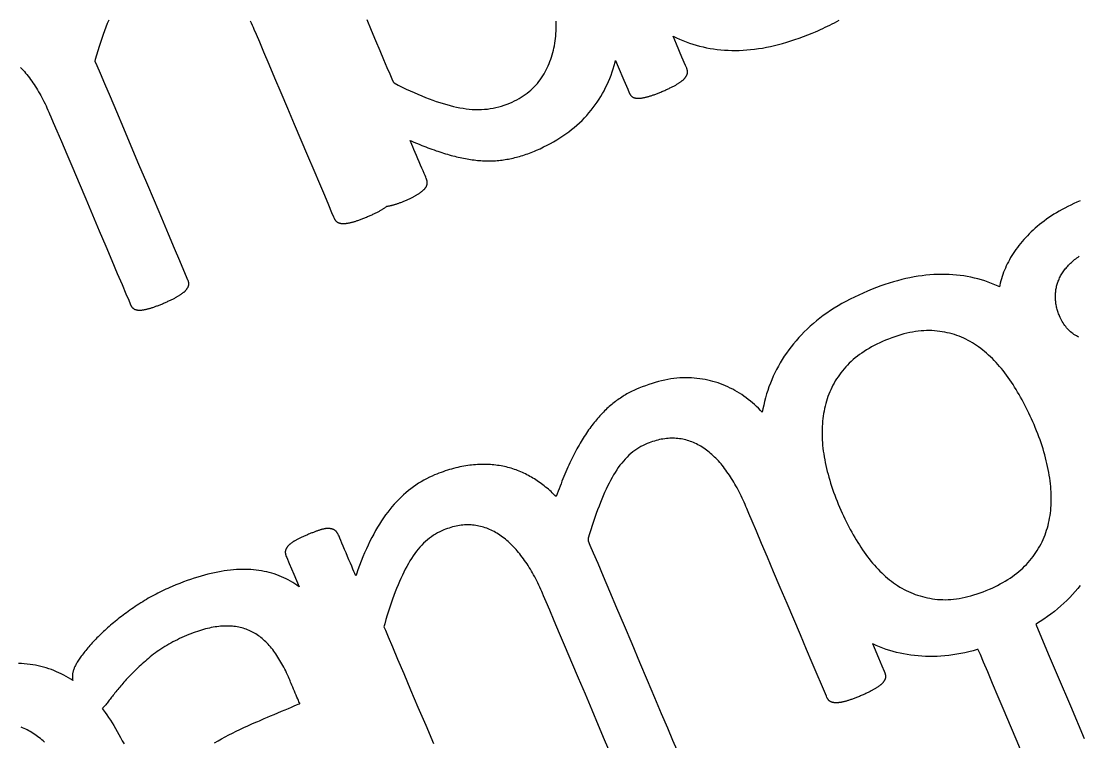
# Model space of a CAD drawing. Header units: millimetres. Extents: x 47 to 159, y 49 to 299.
# Drawn here: x 96.38 to 112.17, y 156.01 to 166.76 of the extents above; entities that cross this region are included whole.
import ezdxf

# ---------------------------------------------------------------- set-up
doc = ezdxf.new("R2010")
doc.units = ezdxf.units.MM

# ---------------------------------------------------------------- blocks, each defined once
blk = doc.blocks.new('angel 01')
for points in [[(-10.491, 113.243), (-10.51, 113.253), (-10.528, 113.263), (-10.547, 113.274), (-10.564, 113.285), (-10.581, 113.297), (-10.598, 113.31), (-10.614, 113.323), (-10.63, 113.337), (-10.645, 113.352), (-10.659, 113.368), (-10.674, 113.384), (-10.687, 113.401), (-10.701, 113.418), (-10.713, 113.436), (-10.726, 113.455), (-10.738, 113.475), (-10.749, 113.495), (-10.76, 113.516), (-10.77, 113.538), (-10.78, 113.56), (-10.787, 113.577), (-10.794, 113.593), (-10.799, 113.609), (-10.805, 113.626), (-10.81, 113.642), (-10.815, 113.658), (-10.819, 113.675), (-10.823, 113.691), (-10.827, 113.708), (-10.83, 113.724), (-10.833, 113.74), (-10.835, 113.757), (-10.837, 113.773), (-10.839, 113.79), (-10.84, 113.806), (-10.841, 113.823), (-10.841, 113.839), (-10.841, 113.856), (-10.841, 113.873), (-10.84, 113.889), (-10.839, 113.905), (-10.837, 113.922), (-10.835, 113.938), (-10.833, 113.954), (-10.83, 113.97), (-10.827, 113.986), (-10.823, 114.002), (-10.819, 114.018), (-10.814, 114.034), (-10.809, 114.049), (-10.804, 114.065), (-10.798, 114.081), (-10.792, 114.096), (-10.785, 114.111), (-10.778, 114.127), (-10.771, 114.142), (-10.763, 114.157), (-10.754, 114.172), (-10.746, 114.187), (-10.736, 114.202), (-10.726, 114.217), (-10.716, 114.232), (-10.705, 114.246), (-10.694, 114.261), (-10.682, 114.275), (-10.67, 114.289), (-10.657, 114.303), (-10.644, 114.317), (-10.63, 114.331), (-10.616, 114.345), (-10.601, 114.359), (-10.586, 114.373), (-10.57, 114.386), (-10.554, 114.4), (-10.538, 114.413), (-10.52, 114.426), (-10.503, 114.439), (-10.485, 114.452)], [(-10.474, 115.276), (-10.521, 115.256), (-10.567, 115.235), (-10.612, 115.214), (-10.656, 115.192), (-10.7, 115.169), (-10.742, 115.147), (-10.783, 115.124), (-10.823, 115.1), (-10.863, 115.076), (-10.901, 115.052), (-10.938, 115.027), (-10.975, 115.002), (-11.01, 114.976), (-11.045, 114.95), (-11.078, 114.923), (-11.111, 114.896), (-11.142, 114.869), (-11.173, 114.841), (-11.202, 114.813), (-11.231, 114.784), (-11.259, 114.756), (-11.286, 114.727), (-11.312, 114.698), (-11.338, 114.669), (-11.362, 114.64), (-11.386, 114.61), (-11.409, 114.581), (-11.43, 114.551), (-11.451, 114.521), (-11.472, 114.491), (-11.491, 114.46), (-11.509, 114.43), (-11.527, 114.399), (-11.543, 114.368), (-11.559, 114.337), (-11.574, 114.306), (-11.588, 114.274), (-11.602, 114.243), (-11.614, 114.211), (-11.626, 114.179), (-11.636, 114.147), (-11.646, 114.115), (-11.655, 114.083), (-11.664, 114.051), (-11.671, 114.018), (-11.676, 113.995), (-11.696, 114.004), (-11.745, 114.025), (-11.794, 114.046), (-11.845, 114.064), (-11.895, 114.082), (-11.946, 114.098), (-11.998, 114.112), (-12.05, 114.125), (-12.103, 114.137), (-12.156, 114.147), (-12.209, 114.156), (-12.263, 114.164), (-12.318, 114.17), (-12.373, 114.175), (-12.429, 114.178), (-12.485, 114.18), (-12.541, 114.18), (-12.598, 114.179), (-12.656, 114.177), (-12.714, 114.173), (-12.773, 114.167), (-12.832, 114.16), (-12.891, 114.152), (-12.951, 114.142), (-13.012, 114.13), (-13.073, 114.117), (-13.134, 114.103), (-13.196, 114.086), (-13.259, 114.069), (-13.322, 114.05), (-13.385, 114.029), (-13.449, 114.007), (-13.513, 113.983), (-13.578, 113.958), (-13.644, 113.931), (-13.711, 113.902), (-13.777, 113.872), (-13.842, 113.841), (-13.905, 113.81), (-13.967, 113.777), (-14.027, 113.744), (-14.086, 113.71), (-14.143, 113.675), (-14.199, 113.639), (-14.253, 113.602), (-14.305, 113.565), (-14.357, 113.527), (-14.406, 113.488), (-14.454, 113.448), (-14.501, 113.407), (-14.546, 113.365), (-14.59, 113.323), (-14.632, 113.279), (-14.673, 113.236), (-14.712, 113.191), (-14.75, 113.146), (-14.786, 113.1), (-14.822, 113.054), (-14.855, 113.007), (-14.888, 112.959), (-14.919, 112.911), (-14.948, 112.862), (-14.976, 112.813), (-15.003, 112.763), (-15.028, 112.712), (-15.052, 112.661), (-15.075, 112.609), (-15.096, 112.557), (-15.116, 112.504), (-15.134, 112.45), (-15.152, 112.396), (-15.167, 112.341), (-15.182, 112.286), (-15.195, 112.23), (-15.206, 112.174), (-15.216, 112.124), (-15.243, 112.152), (-15.272, 112.182), (-15.302, 112.21), (-15.332, 112.238), (-15.363, 112.265), (-15.394, 112.291), (-15.425, 112.316), (-15.457, 112.34), (-15.49, 112.364), (-15.523, 112.386), (-15.556, 112.408), (-15.59, 112.429), (-15.624, 112.448), (-15.658, 112.467), (-15.694, 112.485), (-15.729, 112.502), (-15.765, 112.518), (-15.802, 112.533), (-15.838, 112.547), (-15.876, 112.56), (-15.914, 112.572), (-15.952, 112.583), (-15.99, 112.593), (-16.03, 112.602), (-16.069, 112.61), (-16.109, 112.618), (-16.15, 112.624), (-16.191, 112.629), (-16.232, 112.633), (-16.274, 112.636), (-16.316, 112.638), (-16.359, 112.639), (-16.402, 112.638), (-16.446, 112.636), (-16.49, 112.632), (-16.535, 112.627), (-16.58, 112.621), (-16.626, 112.613), (-16.672, 112.604), (-16.719, 112.593), (-16.766, 112.581), (-16.814, 112.568), (-16.862, 112.553), (-16.91, 112.537), (-16.96, 112.52), (-17.009, 112.501), (-17.059, 112.481), (-17.094, 112.466), (-17.115, 112.457), (-17.135, 112.448), (-17.156, 112.438), (-17.176, 112.428), (-17.196, 112.417), (-17.216, 112.407), (-17.236, 112.396), (-17.256, 112.384), (-17.276, 112.373), (-17.295, 112.361), (-17.314, 112.349), (-17.334, 112.336), (-17.353, 112.323), (-17.371, 112.31), (-17.39, 112.297), (-17.409, 112.283), (-17.427, 112.269), (-17.445, 112.255), (-17.464, 112.24), (-17.482, 112.225), (-17.5, 112.209), (-17.518, 112.193), (-17.536, 112.177), (-17.553, 112.16), (-17.571, 112.143), (-17.588, 112.125), (-17.606, 112.107), (-17.623, 112.089), (-17.64, 112.07), (-17.658, 112.051), (-17.675, 112.032), (-17.692, 112.012), (-17.708, 111.991), (-17.725, 111.971), (-17.742, 111.949), (-17.758, 111.928), (-17.775, 111.906), (-17.792, 111.883), (-17.808, 111.86), (-17.824, 111.837), (-17.84, 111.813), (-17.857, 111.788), (-17.873, 111.764), (-17.889, 111.738), (-17.904, 111.713), (-17.92, 111.686), (-17.936, 111.66), (-17.951, 111.633), (-17.967, 111.605), (-17.982, 111.577), (-17.998, 111.548), (-18.013, 111.519), (-18.028, 111.49), (-18.043, 111.46), (-18.058, 111.429), (-18.074, 111.398), (-18.088, 111.367), (-18.103, 111.334), (-18.118, 111.302), (-18.133, 111.268), (-18.148, 111.235), (-18.162, 111.2), (-18.177, 111.165), (-18.192, 111.13), (-18.206, 111.094), (-18.22, 111.057), (-18.235, 111.02), (-18.249, 110.983), (-18.263, 110.944), (-18.277, 110.906), (-18.292, 110.866), (-18.311, 110.884), (-18.33, 110.902), (-18.35, 110.921), (-18.369, 110.939), (-18.389, 110.957), (-18.409, 110.974), (-18.429, 110.991), (-18.45, 111.008), (-18.47, 111.024), (-18.491, 111.04), (-18.512, 111.055), (-18.533, 111.071), (-18.554, 111.086), (-18.575, 111.1), (-18.597, 111.114), (-18.618, 111.128), (-18.64, 111.142), (-18.662, 111.155), (-18.684, 111.167), (-18.706, 111.18), (-18.729, 111.192), (-18.751, 111.203), (-18.774, 111.214), (-18.797, 111.225), (-18.821, 111.235), (-18.844, 111.245), (-18.868, 111.254), (-18.892, 111.263), (-18.916, 111.271), (-18.94, 111.279), (-18.965, 111.287), (-18.989, 111.294), (-19.014, 111.3), (-19.039, 111.307), (-19.065, 111.313), (-19.09, 111.318), (-19.116, 111.323), (-19.142, 111.327), (-19.168, 111.331), (-19.194, 111.335), (-19.221, 111.338), (-19.248, 111.34), (-19.274, 111.342), (-19.302, 111.344), (-19.329, 111.345), (-19.356, 111.346), (-19.384, 111.346), (-19.412, 111.345), (-19.44, 111.344), (-19.468, 111.343), (-19.497, 111.341), (-19.525, 111.339), (-19.554, 111.336), (-19.583, 111.333), (-19.612, 111.329), (-19.642, 111.324), (-19.671, 111.319), (-19.701, 111.314), (-19.731, 111.307), (-19.762, 111.301), (-19.792, 111.293), (-19.823, 111.285), (-19.853, 111.277), (-19.884, 111.268), (-19.916, 111.258), (-19.947, 111.248), (-19.978, 111.237), (-20.01, 111.225), (-20.042, 111.213), (-20.074, 111.201), (-20.107, 111.188), (-20.143, 111.172), (-20.185, 111.153), (-20.226, 111.132), (-20.267, 111.111), (-20.307, 111.088), (-20.347, 111.064), (-20.386, 111.038), (-20.424, 111.011), (-20.462, 110.983), (-20.499, 110.954), (-20.536, 110.924), (-20.572, 110.892), (-20.607, 110.859), (-20.642, 110.824), (-20.676, 110.789), (-20.71, 110.752), (-20.743, 110.714), (-20.775, 110.674), (-20.807, 110.634), (-20.838, 110.592), (-20.869, 110.548), (-20.9, 110.503), (-20.929, 110.456), (-20.959, 110.408), (-20.988, 110.358), (-21.016, 110.306), (-21.044, 110.253), (-21.072, 110.199), (-21.099, 110.143), (-21.125, 110.085), (-21.151, 110.026), (-21.177, 109.965), (-21.202, 109.903), (-21.227, 109.839), (-21.251, 109.774), (-21.274, 109.707), (-21.284, 109.683), (-21.289, 109.695), (-21.298, 109.717), (-21.311, 109.747), (-21.327, 109.784), (-21.345, 109.826), (-21.364, 109.873), (-21.386, 109.922), (-21.407, 109.974), (-21.429, 110.025), (-21.451, 110.076), (-21.472, 110.125), (-21.491, 110.171), (-21.508, 110.211), (-21.523, 110.246), (-21.534, 110.273), (-21.542, 110.291), (-21.546, 110.3), (-21.548, 110.304), (-21.55, 110.308), (-21.552, 110.313), (-21.554, 110.317), (-21.556, 110.321), (-21.559, 110.325), (-21.561, 110.329), (-21.564, 110.332), (-21.566, 110.336), (-21.569, 110.339), (-21.572, 110.343), (-21.575, 110.346), (-21.578, 110.349), (-21.581, 110.352), (-21.584, 110.355), (-21.587, 110.357), (-21.59, 110.36), (-21.593, 110.362), (-21.597, 110.365), (-21.6, 110.367), (-21.604, 110.369), (-21.608, 110.371), (-21.612, 110.373), (-21.616, 110.375), (-21.62, 110.377), (-21.625, 110.378), (-21.629, 110.38), (-21.634, 110.381), (-21.639, 110.383), (-21.644, 110.384), (-21.649, 110.385), (-21.654, 110.386), (-21.659, 110.387), (-21.664, 110.388), (-21.67, 110.389), (-21.676, 110.389), (-21.681, 110.39), (-21.687, 110.39), (-21.694, 110.391), (-21.7, 110.391), (-21.707, 110.39), (-21.713, 110.39), (-21.72, 110.39), (-21.727, 110.389), (-21.734, 110.388), (-21.742, 110.387), (-21.749, 110.385), (-21.757, 110.384), (-21.765, 110.382), (-21.773, 110.38), (-21.781, 110.378), (-21.789, 110.376), (-21.798, 110.373), (-21.807, 110.371), (-21.816, 110.368), (-21.825, 110.365), (-21.834, 110.362), (-21.844, 110.359), (-21.854, 110.355), (-21.864, 110.352), (-21.874, 110.348), (-21.884, 110.344), (-21.895, 110.34), (-21.906, 110.336), (-21.917, 110.332), (-21.929, 110.327), (-21.94, 110.323), (-21.952, 110.318), (-21.964, 110.313), (-21.976, 110.308), (-21.989, 110.303), (-22.002, 110.297), (-22.015, 110.292), (-22.028, 110.286), (-22.04, 110.281), (-22.052, 110.275), (-22.064, 110.27), (-22.076, 110.265), (-22.087, 110.26), (-22.098, 110.254), (-22.109, 110.249), (-22.119, 110.245), (-22.129, 110.24), (-22.139, 110.235), (-22.148, 110.23), (-22.157, 110.225), (-22.166, 110.221), (-22.175, 110.216), (-22.183, 110.212), (-22.191, 110.207), (-22.198, 110.203), (-22.206, 110.199), (-22.213, 110.194), (-22.22, 110.19), (-22.227, 110.186), (-22.233, 110.181), (-22.24, 110.177), (-22.246, 110.172), (-22.252, 110.167), (-22.258, 110.163), (-22.263, 110.158), (-22.269, 110.154), (-22.274, 110.149), (-22.279, 110.144), (-22.284, 110.139), (-22.288, 110.135), (-22.292, 110.13), (-22.297, 110.125), (-22.301, 110.12), (-22.304, 110.115), (-22.308, 110.111), (-22.311, 110.106), (-22.314, 110.101), (-22.317, 110.097), (-22.32, 110.092), (-22.322, 110.088), (-22.325, 110.084), (-22.327, 110.079), (-22.328, 110.075), (-22.33, 110.071), (-22.332, 110.066), (-22.333, 110.062), (-22.334, 110.058), (-22.335, 110.054), (-22.335, 110.05), (-22.336, 110.046), (-22.336, 110.042), (-22.336, 110.038), (-22.336, 110.034), (-22.336, 110.03), (-22.336, 110.026), (-22.335, 110.022), (-22.335, 110.018), (-22.334, 110.013), (-22.333, 110.009), (-22.332, 110.005), (-22.331, 110), (-22.33, 109.996), (-22.329, 109.991), (-22.327, 109.987), (-22.326, 109.982), (-22.324, 109.978), (-22.322, 109.973), (-22.315, 109.957), (-22.277, 109.868), (-22.209, 109.706), (-22.13, 109.52), (-22.161, 109.543), (-22.193, 109.564), (-22.225, 109.584), (-22.258, 109.604), (-22.291, 109.622), (-22.325, 109.639), (-22.359, 109.656), (-22.393, 109.671), (-22.428, 109.686), (-22.464, 109.699), (-22.5, 109.711), (-22.537, 109.723), (-22.574, 109.733), (-22.612, 109.742), (-22.65, 109.75), (-22.689, 109.757), (-22.729, 109.764), (-22.769, 109.769), (-22.81, 109.773), (-22.851, 109.776), (-22.893, 109.778), (-22.935, 109.779), (-22.978, 109.779), (-23.022, 109.778), (-23.066, 109.776), (-23.11, 109.772), (-23.156, 109.768), (-23.202, 109.763), (-23.248, 109.757), (-23.295, 109.749), (-23.343, 109.74), (-23.392, 109.73), (-23.441, 109.72), (-23.49, 109.707), (-23.541, 109.694), (-23.592, 109.68), (-23.643, 109.665), (-23.696, 109.648), (-23.749, 109.63), (-23.802, 109.612), (-23.857, 109.592), (-23.911, 109.571), (-23.967, 109.549), (-24.023, 109.525), (-24.058, 109.51), (-24.088, 109.497), (-24.118, 109.484), (-24.148, 109.47), (-24.177, 109.456), (-24.207, 109.441), (-24.236, 109.426), (-24.265, 109.411), (-24.294, 109.396), (-24.323, 109.38), (-24.352, 109.364), (-24.38, 109.348), (-24.408, 109.331), (-24.436, 109.315), (-24.464, 109.297), (-24.492, 109.28), (-24.52, 109.262), (-24.547, 109.244), (-24.575, 109.226), (-24.602, 109.208), (-24.628, 109.189), (-24.654, 109.171), (-24.68, 109.153), (-24.706, 109.134), (-24.731, 109.116), (-24.756, 109.097), (-24.781, 109.079), (-24.805, 109.06), (-24.829, 109.041), (-24.852, 109.022), (-24.876, 109.004), (-24.899, 108.985), (-24.921, 108.966), (-24.943, 108.947), (-24.965, 108.928), (-24.987, 108.909), (-25.008, 108.889), (-25.029, 108.87), (-25.05, 108.851), (-25.07, 108.832), (-25.09, 108.814), (-25.109, 108.795), (-25.128, 108.776), (-25.147, 108.757), (-25.165, 108.738), (-25.183, 108.72), (-25.201, 108.701), (-25.218, 108.682), (-25.235, 108.664), (-25.251, 108.645), (-25.267, 108.627), (-25.283, 108.608), (-25.298, 108.59), (-25.313, 108.571), (-25.328, 108.553), (-25.341, 108.536), (-25.355, 108.518), (-25.367, 108.502), (-25.38, 108.485), (-25.391, 108.469), (-25.402, 108.454), (-25.413, 108.439), (-25.422, 108.424), (-25.432, 108.41), (-25.44, 108.396), (-25.448, 108.383), (-25.456, 108.37), (-25.463, 108.357), (-25.469, 108.345), (-25.475, 108.333), (-25.481, 108.322), (-25.485, 108.311), (-25.489, 108.3), (-25.493, 108.289), (-25.497, 108.278), (-25.5, 108.268), (-25.503, 108.257), (-25.506, 108.247), (-25.508, 108.237), (-25.51, 108.226), (-25.511, 108.216), (-25.513, 108.206), (-25.513, 108.196), (-25.514, 108.186), (-25.514, 108.177), (-25.514, 108.167), (-25.513, 108.157), (-25.512, 108.148), (-25.511, 108.139), (-25.509, 108.129), (-25.508, 108.121), (-25.539, 108.141), (-25.573, 108.162), (-25.608, 108.183), (-25.643, 108.202), (-25.679, 108.22), (-25.715, 108.238), (-25.752, 108.254), (-25.789, 108.27), (-25.827, 108.284), (-25.865, 108.297), (-25.904, 108.31), (-25.943, 108.321), (-25.982, 108.331), (-26.023, 108.341), (-26.063, 108.349), (-26.104, 108.356), (-26.146, 108.363), (-26.188, 108.368), (-26.231, 108.373), (-26.274, 108.376), (-26.317, 108.378)], [(-26.287, 117.267), (-26.267, 117.247), (-26.248, 117.226), (-26.229, 117.204), (-26.211, 117.182), (-26.192, 117.159), (-26.174, 117.136), (-26.155, 117.112), (-26.137, 117.088), (-26.119, 117.063), (-26.102, 117.037), (-26.084, 117.011), (-26.067, 116.985), (-26.05, 116.958), (-26.033, 116.931), (-26.017, 116.903), (-26.001, 116.875), (-25.985, 116.846), (-25.969, 116.817), (-25.953, 116.787), (-25.938, 116.757), (-25.922, 116.726), (-25.907, 116.695), (-25.893, 116.663), (-25.878, 116.631), (-25.864, 116.599), (-25.853, 116.573), (-25.836, 116.532), (-25.799, 116.446), (-25.745, 116.32), (-25.678, 116.16), (-25.598, 115.973), (-25.509, 115.764), (-25.414, 115.539), (-25.314, 115.305), (-25.213, 115.067), (-25.113, 114.83), (-25.016, 114.602), (-24.925, 114.388), (-24.843, 114.195), (-24.772, 114.027), (-24.714, 113.891), (-24.673, 113.793), (-24.65, 113.739), (-24.645, 113.728), (-24.643, 113.723), (-24.641, 113.719), (-24.639, 113.715), (-24.636, 113.71), (-24.634, 113.706), (-24.632, 113.703), (-24.629, 113.699), (-24.626, 113.695), (-24.624, 113.692), (-24.621, 113.688), (-24.618, 113.685), (-24.615, 113.682), (-24.612, 113.679), (-24.609, 113.676), (-24.606, 113.674), (-24.603, 113.671), (-24.599, 113.669), (-24.596, 113.666), (-24.592, 113.664), (-24.589, 113.662), (-24.585, 113.66), (-24.581, 113.658), (-24.577, 113.656), (-24.572, 113.655), (-24.567, 113.654), (-24.563, 113.652), (-24.558, 113.651), (-24.553, 113.65), (-24.547, 113.649), (-24.542, 113.648), (-24.536, 113.648), (-24.53, 113.647), (-24.524, 113.647), (-24.518, 113.647), (-24.512, 113.647), (-24.505, 113.647), (-24.498, 113.647), (-24.492, 113.647), (-24.484, 113.648), (-24.477, 113.648), (-24.469, 113.649), (-24.462, 113.65), (-24.454, 113.652), (-24.446, 113.653), (-24.437, 113.654), (-24.429, 113.656), (-24.42, 113.658), (-24.411, 113.66), (-24.402, 113.662), (-24.393, 113.664), (-24.383, 113.667), (-24.373, 113.669), (-24.363, 113.672), (-24.353, 113.675), (-24.343, 113.678), (-24.332, 113.681), (-24.322, 113.685), (-24.311, 113.688), (-24.3, 113.692), (-24.289, 113.696), (-24.277, 113.7), (-24.266, 113.704), (-24.254, 113.709), (-24.242, 113.713), (-24.23, 113.718), (-24.217, 113.723), (-24.205, 113.727), (-24.192, 113.733), (-24.179, 113.738), (-24.166, 113.743), (-24.153, 113.749), (-24.139, 113.755), (-24.126, 113.761), (-24.112, 113.766), (-24.099, 113.772), (-24.087, 113.778), (-24.074, 113.784), (-24.062, 113.789), (-24.05, 113.795), (-24.039, 113.8), (-24.027, 113.806), (-24.016, 113.811), (-24.006, 113.817), (-23.995, 113.822), (-23.985, 113.827), (-23.975, 113.833), (-23.966, 113.838), (-23.956, 113.843), (-23.948, 113.848), (-23.939, 113.853), (-23.93, 113.858), (-23.922, 113.863), (-23.914, 113.868), (-23.906, 113.873), (-23.899, 113.878), (-23.892, 113.883), (-23.885, 113.888), (-23.878, 113.893), (-23.871, 113.898), (-23.865, 113.903), (-23.859, 113.908), (-23.853, 113.913), (-23.847, 113.917), (-23.842, 113.922), (-23.837, 113.927), (-23.832, 113.932), (-23.827, 113.936), (-23.823, 113.941), (-23.819, 113.946), (-23.815, 113.95), (-23.811, 113.955), (-23.807, 113.959), (-23.804, 113.964), (-23.801, 113.968), (-23.798, 113.973), (-23.795, 113.977), (-23.792, 113.982), (-23.79, 113.986), (-23.787, 113.99), (-23.785, 113.995), (-23.784, 113.999), (-23.782, 114.003), (-23.781, 114.008), (-23.779, 114.012), (-23.778, 114.016), (-23.777, 114.02), (-23.777, 114.024), (-23.776, 114.029), (-23.776, 114.033), (-23.776, 114.037), (-23.776, 114.041), (-23.776, 114.046), (-23.776, 114.05), (-23.776, 114.055), (-23.777, 114.059), (-23.778, 114.063), (-23.779, 114.068), (-23.78, 114.072), (-23.781, 114.077), (-23.783, 114.082), (-23.784, 114.086), (-23.786, 114.091), (-23.788, 114.096), (-23.808, 114.142), (-23.849, 114.24), (-23.91, 114.383), (-23.988, 114.566), (-24.079, 114.78), (-24.18, 115.02), (-24.29, 115.278), (-24.404, 115.547), (-24.52, 115.821), (-24.636, 116.093), (-24.747, 116.356), (-24.852, 116.602), (-24.947, 116.826), (-25.029, 117.02), (-25.096, 117.178), (-25.145, 117.292), (-25.172, 117.356), (-25.169, 117.392), (-25.15, 117.457), (-25.13, 117.521), (-25.111, 117.583), (-25.091, 117.644), (-25.071, 117.703), (-25.05, 117.761), (-25.03, 117.817), (-25.009, 117.872), (-24.988, 117.925), (-24.967, 117.977)], [(-22.858, 117.962), (-22.844, 117.93), (-22.829, 117.898), (-22.815, 117.866), (-22.804, 117.838), (-22.772, 117.764), (-22.723, 117.648), (-22.659, 117.497), (-22.583, 117.317), (-22.496, 117.114), (-22.402, 116.893), (-22.304, 116.66), (-22.203, 116.422), (-22.102, 116.185), (-22.004, 115.954), (-21.911, 115.736), (-21.826, 115.536), (-21.752, 115.36), (-21.69, 115.215), (-21.644, 115.105), (-21.615, 115.039), (-21.607, 115.019), (-21.605, 115.014), (-21.603, 115.01), (-21.601, 115.005), (-21.598, 115.001), (-21.596, 114.997), (-21.593, 114.993), (-21.591, 114.99), (-21.588, 114.986), (-21.585, 114.983), (-21.582, 114.979), (-21.58, 114.976), (-21.576, 114.973), (-21.573, 114.97), (-21.57, 114.968), (-21.567, 114.965), (-21.563, 114.962), (-21.56, 114.96), (-21.556, 114.958), (-21.552, 114.956), (-21.548, 114.954), (-21.544, 114.952), (-21.54, 114.95), (-21.535, 114.948), (-21.531, 114.947), (-21.526, 114.945), (-21.521, 114.944), (-21.516, 114.943), (-21.511, 114.942), (-21.505, 114.941), (-21.5, 114.94), (-21.494, 114.94), (-21.488, 114.939), (-21.482, 114.939), (-21.476, 114.939), (-21.47, 114.939), (-21.463, 114.939), (-21.457, 114.939), (-21.45, 114.939), (-21.443, 114.94), (-21.436, 114.94), (-21.428, 114.941), (-21.421, 114.942), (-21.413, 114.943), (-21.405, 114.944), (-21.397, 114.946), (-21.388, 114.947), (-21.38, 114.949), (-21.371, 114.951), (-21.362, 114.953), (-21.353, 114.955), (-21.344, 114.957), (-21.335, 114.96), (-21.325, 114.962), (-21.315, 114.965), (-21.305, 114.968), (-21.295, 114.971), (-21.284, 114.975), (-21.273, 114.978), (-21.262, 114.982), (-21.251, 114.986), (-21.239, 114.99), (-21.227, 114.994), (-21.215, 114.999), (-21.203, 115.003), (-21.19, 115.008), (-21.177, 115.013), (-21.164, 115.018), (-21.15, 115.024), (-21.137, 115.029), (-21.123, 115.035), (-21.108, 115.041), (-21.094, 115.047), (-21.08, 115.053), (-21.067, 115.059), (-21.054, 115.065), (-21.041, 115.07), (-21.029, 115.076), (-21.016, 115.082), (-21.005, 115.087), (-20.993, 115.093), (-20.982, 115.099), (-20.971, 115.104), (-20.96, 115.109), (-20.949, 115.115), (-20.939, 115.12), (-20.929, 115.125), (-20.92, 115.131), (-20.91, 115.136), (-20.901, 115.141), (-20.892, 115.146), (-20.884, 115.151), (-20.876, 115.156), (-20.868, 115.161), (-20.86, 115.166), (-20.852, 115.171), (-20.845, 115.176), (-20.838, 115.181), (-20.831, 115.186), (-20.825, 115.191), (-20.819, 115.195), (-20.817, 115.197), (-20.813, 115.197), (-20.806, 115.198), (-20.798, 115.199), (-20.791, 115.201), (-20.783, 115.202), (-20.775, 115.204), (-20.767, 115.205), (-20.759, 115.207), (-20.751, 115.209), (-20.743, 115.211), (-20.734, 115.213), (-20.726, 115.216), (-20.717, 115.218), (-20.708, 115.221), (-20.699, 115.223), (-20.689, 115.226), (-20.68, 115.229), (-20.67, 115.232), (-20.66, 115.236), (-20.65, 115.239), (-20.64, 115.243), (-20.63, 115.246), (-20.619, 115.25), (-20.609, 115.254), (-20.598, 115.259), (-20.587, 115.263), (-20.576, 115.267), (-20.565, 115.272), (-20.553, 115.277), (-20.541, 115.282), (-20.529, 115.287), (-20.517, 115.292), (-20.506, 115.297), (-20.495, 115.302), (-20.484, 115.307), (-20.473, 115.312), (-20.463, 115.317), (-20.453, 115.322), (-20.443, 115.327), (-20.433, 115.332), (-20.424, 115.337), (-20.415, 115.342), (-20.406, 115.346), (-20.398, 115.351), (-20.39, 115.355), (-20.382, 115.36), (-20.374, 115.365), (-20.367, 115.369), (-20.359, 115.374), (-20.352, 115.378), (-20.345, 115.383), (-20.339, 115.387), (-20.332, 115.392), (-20.326, 115.396), (-20.32, 115.4), (-20.314, 115.405), (-20.308, 115.409), (-20.302, 115.414), (-20.296, 115.418), (-20.291, 115.422), (-20.286, 115.427), (-20.281, 115.431), (-20.276, 115.435), (-20.271, 115.44), (-20.267, 115.444), (-20.263, 115.448), (-20.258, 115.453), (-20.255, 115.457), (-20.251, 115.461), (-20.247, 115.466), (-20.244, 115.47), (-20.241, 115.474), (-20.238, 115.479), (-20.235, 115.483), (-20.233, 115.487), (-20.23, 115.492), (-20.228, 115.496), (-20.226, 115.501), (-20.224, 115.505), (-20.223, 115.51), (-20.222, 115.514), (-20.22, 115.519), (-20.219, 115.523), (-20.219, 115.528), (-20.218, 115.532), (-20.218, 115.537), (-20.217, 115.541), (-20.217, 115.546), (-20.217, 115.55), (-20.217, 115.555), (-20.218, 115.559), (-20.218, 115.564), (-20.219, 115.568), (-20.22, 115.573), (-20.221, 115.578), (-20.222, 115.582), (-20.223, 115.587), (-20.224, 115.591), (-20.226, 115.596), (-20.228, 115.601), (-20.229, 115.605), (-20.233, 115.612), (-20.24, 115.628), (-20.25, 115.653), (-20.264, 115.685), (-20.279, 115.722), (-20.297, 115.764), (-20.316, 115.81), (-20.337, 115.857), (-20.357, 115.905), (-20.377, 115.953), (-20.397, 115.999), (-20.415, 116.043), (-20.432, 116.082), (-20.447, 116.116), (-20.458, 116.144), (-20.467, 116.164), (-20.472, 116.175), (-20.459, 116.171), (-20.427, 116.157), (-20.394, 116.143), (-20.362, 116.13), (-20.33, 116.117), (-20.299, 116.104), (-20.267, 116.092), (-20.236, 116.08), (-20.206, 116.069), (-20.176, 116.057), (-20.146, 116.046), (-20.116, 116.036), (-20.086, 116.025), (-20.057, 116.016), (-20.028, 116.006), (-20, 115.997), (-19.972, 115.988), (-19.944, 115.979), (-19.916, 115.971), (-19.889, 115.963), (-19.861, 115.955), (-19.834, 115.948), (-19.807, 115.941), (-19.78, 115.935), (-19.753, 115.928), (-19.727, 115.923), (-19.7, 115.917), (-19.674, 115.912), (-19.647, 115.907), (-19.621, 115.902), (-19.595, 115.898), (-19.569, 115.894), (-19.544, 115.89), (-19.518, 115.887), (-19.493, 115.884), (-19.468, 115.881), (-19.442, 115.879), (-19.417, 115.877), (-19.392, 115.875), (-19.368, 115.874), (-19.343, 115.873), (-19.318, 115.873), (-19.294, 115.873), (-19.269, 115.873), (-19.245, 115.874), (-19.221, 115.875), (-19.196, 115.876), (-19.172, 115.878), (-19.148, 115.88), (-19.124, 115.882), (-19.101, 115.885), (-19.077, 115.888), (-19.053, 115.892), (-19.03, 115.896), (-19.006, 115.9), (-18.983, 115.905), (-18.959, 115.91), (-18.935, 115.915), (-18.911, 115.921), (-18.887, 115.927), (-18.863, 115.933), (-18.839, 115.94), (-18.815, 115.947), (-18.791, 115.955), (-18.766, 115.963), (-18.742, 115.971), (-18.717, 115.98), (-18.692, 115.989), (-18.667, 115.998), (-18.642, 116.008), (-18.617, 116.018), (-18.587, 116.032), (-18.533, 116.055), (-18.481, 116.08), (-18.429, 116.105), (-18.379, 116.131), (-18.331, 116.159), (-18.283, 116.187), (-18.236, 116.215), (-18.191, 116.245), (-18.147, 116.276), (-18.104, 116.307), (-18.062, 116.339), (-18.022, 116.372), (-17.982, 116.406), (-17.944, 116.441), (-17.907, 116.477), (-17.871, 116.513), (-17.837, 116.551), (-17.803, 116.589), (-17.771, 116.628), (-17.74, 116.668), (-17.709, 116.708), (-17.681, 116.749), (-17.653, 116.791), (-17.626, 116.833), (-17.601, 116.876), (-17.577, 116.92), (-17.554, 116.965), (-17.532, 117.01), (-17.512, 117.056), (-17.492, 117.103), (-17.474, 117.15), (-17.457, 117.199), (-17.441, 117.247), (-17.426, 117.297), (-17.412, 117.347), (-17.406, 117.371), (-17.366, 117.276), (-17.281, 117.075), (-17.225, 116.943), (-17.202, 116.89), (-17.2, 116.885), (-17.198, 116.881), (-17.196, 116.876), (-17.194, 116.872), (-17.191, 116.868), (-17.189, 116.864), (-17.186, 116.86), (-17.184, 116.856), (-17.181, 116.853), (-17.178, 116.849), (-17.176, 116.846), (-17.173, 116.843), (-17.17, 116.84), (-17.167, 116.837), (-17.163, 116.834), (-17.16, 116.831), (-17.157, 116.829), (-17.153, 116.826), (-17.15, 116.824), (-17.146, 116.822), (-17.142, 116.82), (-17.138, 116.818), (-17.134, 116.816), (-17.129, 116.815), (-17.124, 116.813), (-17.12, 116.812), (-17.115, 116.811), (-17.109, 116.81), (-17.104, 116.809), (-17.098, 116.808), (-17.093, 116.808), (-17.087, 116.807), (-17.08, 116.807), (-17.074, 116.806), (-17.068, 116.806), (-17.061, 116.806), (-17.054, 116.807), (-17.047, 116.807), (-17.04, 116.808), (-17.033, 116.808), (-17.025, 116.809), (-17.017, 116.81), (-17.009, 116.811), (-17.001, 116.813), (-16.993, 116.814), (-16.984, 116.816), (-16.975, 116.817), (-16.967, 116.819), (-16.957, 116.822), (-16.948, 116.824), (-16.939, 116.826), (-16.929, 116.829), (-16.919, 116.832), (-16.909, 116.835), (-16.899, 116.838), (-16.888, 116.841), (-16.877, 116.844), (-16.866, 116.848), (-16.855, 116.852), (-16.843, 116.856), (-16.832, 116.86), (-16.82, 116.865), (-16.807, 116.869), (-16.795, 116.874), (-16.782, 116.879), (-16.769, 116.884), (-16.756, 116.889), (-16.743, 116.895), (-16.729, 116.9), (-16.715, 116.906), (-16.701, 116.912), (-16.686, 116.918), (-16.672, 116.925), (-16.658, 116.931), (-16.645, 116.937), (-16.632, 116.943), (-16.619, 116.949), (-16.606, 116.954), (-16.594, 116.96), (-16.582, 116.966), (-16.571, 116.972), (-16.56, 116.977), (-16.549, 116.983), (-16.538, 116.988), (-16.528, 116.994), (-16.518, 116.999), (-16.509, 117.004), (-16.5, 117.009), (-16.491, 117.015), (-16.482, 117.02), (-16.474, 117.025), (-16.466, 117.03), (-16.458, 117.035), (-16.45, 117.04), (-16.443, 117.045), (-16.436, 117.05), (-16.429, 117.055), (-16.423, 117.06), (-16.417, 117.065), (-16.411, 117.07), (-16.405, 117.074), (-16.4, 117.079), (-16.394, 117.084), (-16.389, 117.089), (-16.385, 117.093), (-16.38, 117.098), (-16.376, 117.102), (-16.372, 117.107), (-16.368, 117.112), (-16.365, 117.116), (-16.361, 117.121), (-16.358, 117.125), (-16.355, 117.13), (-16.352, 117.134), (-16.35, 117.138), (-16.347, 117.143), (-16.345, 117.147), (-16.343, 117.152), (-16.341, 117.156), (-16.339, 117.16), (-16.338, 117.165), (-16.336, 117.169), (-16.335, 117.173), (-16.334, 117.178), (-16.333, 117.182), (-16.333, 117.186), (-16.332, 117.19), (-16.332, 117.195), (-16.332, 117.199), (-16.332, 117.204), (-16.332, 117.208), (-16.332, 117.212), (-16.333, 117.217), (-16.334, 117.221), (-16.335, 117.226), (-16.336, 117.23), (-16.337, 117.235), (-16.338, 117.24), (-16.34, 117.244), (-16.342, 117.249), (-16.344, 117.254), (-16.362, 117.297), (-16.415, 117.421), (-16.497, 117.615), (-16.548, 117.734), (-16.546, 117.734), (-16.498, 117.71), (-16.45, 117.688), (-16.401, 117.667), (-16.352, 117.648), (-16.302, 117.63), (-16.252, 117.614), (-16.202, 117.598), (-16.151, 117.585), (-16.099, 117.572), (-16.048, 117.561), (-15.995, 117.551), (-15.942, 117.543), (-15.889, 117.535), (-15.836, 117.53), (-15.781, 117.525), (-15.727, 117.522), (-15.672, 117.521), (-15.616, 117.52), (-15.56, 117.521), (-15.504, 117.524), (-15.447, 117.527), (-15.39, 117.533), (-15.332, 117.539), (-15.273, 117.547), (-15.215, 117.556), (-15.155, 117.567), (-15.096, 117.579), (-15.036, 117.593), (-14.975, 117.608), (-14.914, 117.624), (-14.852, 117.642), (-14.79, 117.661), (-14.728, 117.682), (-14.664, 117.704), (-14.601, 117.727), (-14.537, 117.752), (-14.473, 117.778), (-14.422, 117.799), (-14.385, 117.815), (-14.349, 117.832), (-14.313, 117.848), (-14.277, 117.865), (-14.241, 117.882), (-14.206, 117.899), (-14.171, 117.916), (-14.137, 117.934), (-14.103, 117.952), (-14.069, 117.97)], [(-10.47, 109.54), (-10.507, 109.495), (-10.546, 109.449), (-10.586, 109.405), (-10.627, 109.361), (-10.671, 109.317), (-10.715, 109.275), (-10.761, 109.234), (-10.808, 109.193), (-10.857, 109.153), (-10.908, 109.114), (-10.959, 109.076), (-11.013, 109.039), (-11.067, 109.003), (-11.124, 108.967), (-11.134, 108.961), (-11.123, 108.937), (-11.058, 108.782), (-10.947, 108.521), (-10.798, 108.171), (-10.617, 107.744), (-10.41, 107.256)], [(-21.121, 117.98), (-21.054, 117.821), (-20.988, 117.666), (-20.925, 117.519), (-20.868, 117.384), (-20.818, 117.266), (-20.777, 117.169), (-20.746, 117.096), (-20.727, 117.052), (-20.71, 117.035), (-20.649, 117.003), (-20.589, 116.973), (-20.53, 116.945), (-20.471, 116.917), (-20.413, 116.891), (-20.356, 116.866), (-20.3, 116.843), (-20.244, 116.82), (-20.189, 116.799), (-20.135, 116.779), (-20.082, 116.761), (-20.029, 116.743), (-19.978, 116.727), (-19.927, 116.712), (-19.877, 116.699), (-19.827, 116.686), (-19.779, 116.675), (-19.731, 116.665), (-19.683, 116.657), (-19.636, 116.65), (-19.59, 116.645), (-19.544, 116.641), (-19.498, 116.639), (-19.453, 116.639), (-19.408, 116.64), (-19.364, 116.642), (-19.32, 116.646), (-19.277, 116.652), (-19.234, 116.659), (-19.191, 116.668), (-19.149, 116.678), (-19.108, 116.69), (-19.067, 116.703), (-19.026, 116.718), (-18.986, 116.734), (-18.95, 116.75), (-18.915, 116.767), (-18.88, 116.785), (-18.847, 116.803), (-18.815, 116.823), (-18.784, 116.843), (-18.754, 116.863), (-18.725, 116.885), (-18.697, 116.907), (-18.67, 116.93), (-18.644, 116.954), (-18.619, 116.978), (-18.595, 117.003), (-18.572, 117.029), (-18.551, 117.056), (-18.53, 117.084), (-18.51, 117.112), (-18.492, 117.141), (-18.474, 117.17), (-18.457, 117.2), (-18.441, 117.231), (-18.425, 117.261), (-18.411, 117.292), (-18.397, 117.324), (-18.385, 117.356), (-18.373, 117.388), (-18.362, 117.421), (-18.352, 117.454), (-18.342, 117.488), (-18.334, 117.522), (-18.326, 117.556), (-18.319, 117.591), (-18.313, 117.627), (-18.308, 117.662), (-18.304, 117.698), (-18.3, 117.735), (-18.297, 117.772), (-18.295, 117.808), (-18.293, 117.845), (-18.293, 117.883), (-18.293, 117.92), (-18.293, 117.958)], [(-11.315, 106.986), (-11.412, 107.215), (-11.509, 107.444), (-11.604, 107.668), (-11.694, 107.881), (-11.778, 108.078), (-11.852, 108.252), (-11.914, 108.398), (-11.961, 108.51), (-11.992, 108.582), (-11.994, 108.587), (-12.008, 108.583), (-12.07, 108.566), (-12.132, 108.55), (-12.193, 108.537), (-12.254, 108.524), (-12.314, 108.513), (-12.374, 108.504), (-12.433, 108.496), (-12.492, 108.49), (-12.55, 108.486), (-12.608, 108.482), (-12.665, 108.481), (-12.722, 108.481), (-12.778, 108.482), (-12.834, 108.484), (-12.89, 108.488), (-12.944, 108.494), (-12.999, 108.5), (-13.053, 108.509), (-13.106, 108.518), (-13.159, 108.529), (-13.211, 108.542), (-13.263, 108.555), (-13.314, 108.571), (-13.365, 108.587), (-13.416, 108.605), (-13.465, 108.625), (-13.515, 108.646), (-13.564, 108.668), (-13.573, 108.672), (-13.548, 108.615), (-13.482, 108.459), (-13.431, 108.34), (-13.399, 108.264), (-13.388, 108.237), (-13.386, 108.232), (-13.384, 108.228), (-13.383, 108.223), (-13.381, 108.218), (-13.38, 108.214), (-13.379, 108.209), (-13.378, 108.205), (-13.377, 108.201), (-13.377, 108.196), (-13.376, 108.192), (-13.376, 108.187), (-13.376, 108.183), (-13.376, 108.179), (-13.376, 108.174), (-13.377, 108.17), (-13.377, 108.166), (-13.378, 108.162), (-13.379, 108.158), (-13.38, 108.153), (-13.381, 108.149), (-13.383, 108.145), (-13.384, 108.141), (-13.386, 108.136), (-13.388, 108.132), (-13.39, 108.128), (-13.393, 108.123), (-13.395, 108.119), (-13.398, 108.115), (-13.401, 108.11), (-13.404, 108.106), (-13.407, 108.101), (-13.411, 108.097), (-13.414, 108.092), (-13.418, 108.088), (-13.422, 108.083), (-13.427, 108.079), (-13.431, 108.074), (-13.436, 108.07), (-13.441, 108.065), (-13.446, 108.06), (-13.451, 108.056), (-13.457, 108.051), (-13.463, 108.046), (-13.469, 108.041), (-13.476, 108.037), (-13.482, 108.032), (-13.489, 108.027), (-13.496, 108.022), (-13.504, 108.017), (-13.512, 108.012), (-13.52, 108.007), (-13.528, 108.002), (-13.537, 107.997), (-13.545, 107.992), (-13.554, 107.987), (-13.564, 107.981), (-13.573, 107.976), (-13.583, 107.971), (-13.593, 107.966), (-13.604, 107.96), (-13.615, 107.955), (-13.626, 107.949), (-13.637, 107.944), (-13.649, 107.938), (-13.661, 107.933), (-13.673, 107.927), (-13.685, 107.921), (-13.698, 107.916), (-13.711, 107.91), (-13.725, 107.904), (-13.738, 107.898), (-13.752, 107.892), (-13.767, 107.886), (-13.781, 107.88), (-13.794, 107.875), (-13.808, 107.869), (-13.821, 107.864), (-13.834, 107.859), (-13.847, 107.854), (-13.859, 107.849), (-13.871, 107.845), (-13.883, 107.841), (-13.895, 107.837), (-13.906, 107.833), (-13.917, 107.829), (-13.928, 107.825), (-13.939, 107.822), (-13.949, 107.819), (-13.959, 107.816), (-13.969, 107.813), (-13.979, 107.81), (-13.988, 107.808), (-13.997, 107.806), (-14.006, 107.804), (-14.015, 107.802), (-14.024, 107.8), (-14.033, 107.798), (-14.041, 107.796), (-14.049, 107.795), (-14.057, 107.794), (-14.065, 107.793), (-14.072, 107.792), (-14.08, 107.791), (-14.087, 107.79), (-14.094, 107.79), (-14.101, 107.79), (-14.108, 107.789), (-14.114, 107.789), (-14.12, 107.79), (-14.127, 107.79), (-14.133, 107.79), (-14.138, 107.791), (-14.144, 107.791), (-14.15, 107.792), (-14.155, 107.793), (-14.16, 107.794), (-14.165, 107.795), (-14.17, 107.796), (-14.175, 107.798), (-14.179, 107.799), (-14.184, 107.801), (-14.188, 107.803), (-14.192, 107.804), (-14.196, 107.807), (-14.2, 107.809), (-14.204, 107.811), (-14.207, 107.813), (-14.211, 107.816), (-14.214, 107.818), (-14.217, 107.821), (-14.221, 107.824), (-14.224, 107.827), (-14.227, 107.83), (-14.229, 107.834), (-14.232, 107.837), (-14.235, 107.841), (-14.238, 107.844), (-14.24, 107.848), (-14.243, 107.852), (-14.245, 107.856), (-14.247, 107.861), (-14.249, 107.865), (-14.251, 107.87), (-14.26, 107.889), (-14.288, 107.956), (-14.334, 108.065), (-14.396, 108.211), (-14.471, 108.386), (-14.556, 108.586), (-14.648, 108.805), (-14.746, 109.036), (-14.847, 109.273), (-14.948, 109.511), (-15.047, 109.743), (-15.14, 109.964), (-15.227, 110.168), (-15.303, 110.348), (-15.367, 110.499), (-15.416, 110.615), (-15.448, 110.689), (-15.46, 110.716), (-15.473, 110.748), (-15.488, 110.781), (-15.502, 110.813), (-15.517, 110.844), (-15.532, 110.875), (-15.547, 110.906), (-15.562, 110.936), (-15.578, 110.966), (-15.593, 110.995), (-15.609, 111.024), (-15.625, 111.052), (-15.641, 111.08), (-15.658, 111.107), (-15.674, 111.134), (-15.691, 111.161), (-15.708, 111.187), (-15.725, 111.212), (-15.743, 111.237), (-15.76, 111.262), (-15.778, 111.286), (-15.796, 111.309), (-15.814, 111.332), (-15.832, 111.354), (-15.851, 111.376), (-15.87, 111.397), (-15.889, 111.417), (-15.908, 111.437), (-15.928, 111.456), (-15.947, 111.475), (-15.967, 111.493), (-15.987, 111.51), (-16.007, 111.527), (-16.028, 111.543), (-16.049, 111.559), (-16.07, 111.574), (-16.091, 111.589), (-16.112, 111.603), (-16.133, 111.616), (-16.155, 111.628), (-16.177, 111.64), (-16.199, 111.651), (-16.221, 111.662), (-16.243, 111.672), (-16.266, 111.681), (-16.288, 111.689), (-16.311, 111.697), (-16.334, 111.704), (-16.357, 111.71), (-16.381, 111.716), (-16.404, 111.721), (-16.428, 111.725), (-16.452, 111.729), (-16.476, 111.731), (-16.5, 111.734), (-16.524, 111.735), (-16.549, 111.736), (-16.573, 111.736), (-16.598, 111.735), (-16.623, 111.734), (-16.648, 111.731), (-16.673, 111.728), (-16.699, 111.724), (-16.724, 111.72), (-16.75, 111.715), (-16.775, 111.709), (-16.801, 111.702), (-16.827, 111.694), (-16.853, 111.686), (-16.88, 111.677), (-16.906, 111.667), (-16.933, 111.657), (-16.962, 111.644), (-16.995, 111.629), (-17.027, 111.612), (-17.058, 111.594), (-17.089, 111.574), (-17.119, 111.553), (-17.149, 111.531), (-17.178, 111.507), (-17.207, 111.481), (-17.234, 111.454), (-17.262, 111.426), (-17.288, 111.396), (-17.315, 111.365), (-17.34, 111.332), (-17.365, 111.298), (-17.389, 111.263), (-17.413, 111.226), (-17.436, 111.188), (-17.459, 111.148), (-17.481, 111.107), (-17.504, 111.064), (-17.526, 111.019), (-17.547, 110.974), (-17.569, 110.926), (-17.59, 110.878), (-17.612, 110.827), (-17.633, 110.776), (-17.653, 110.723), (-17.674, 110.668), (-17.695, 110.612), (-17.715, 110.554), (-17.735, 110.495), (-17.755, 110.434), (-17.774, 110.372), (-17.794, 110.308), (-17.813, 110.243), (-17.816, 110.206), (-17.789, 110.142), (-17.74, 110.028), (-17.673, 109.871), (-17.591, 109.677), (-17.496, 109.453), (-17.391, 109.206), (-17.28, 108.944), (-17.165, 108.672), (-17.048, 108.398), (-16.934, 108.129), (-16.824, 107.871), (-16.723, 107.631), (-16.632, 107.417), (-16.554, 107.234), (-16.493, 107.09)], [(-17.487, 107.045), (-17.57, 107.239), (-17.66, 107.453), (-17.757, 107.681), (-17.857, 107.917), (-17.959, 108.156), (-18.058, 108.39), (-18.153, 108.615), (-18.242, 108.824), (-18.322, 109.011), (-18.389, 109.171), (-18.443, 109.297), (-18.48, 109.383), (-18.497, 109.424), (-18.508, 109.45), (-18.522, 109.482), (-18.537, 109.514), (-18.552, 109.546), (-18.567, 109.577), (-18.582, 109.608), (-18.597, 109.638), (-18.613, 109.668), (-18.629, 109.697), (-18.645, 109.726), (-18.661, 109.754), (-18.678, 109.782), (-18.694, 109.809), (-18.711, 109.836), (-18.728, 109.862), (-18.746, 109.888), (-18.764, 109.914), (-18.781, 109.939), (-18.799, 109.963), (-18.818, 109.987), (-18.836, 110.01), (-18.855, 110.033), (-18.873, 110.055), (-18.892, 110.077), (-18.911, 110.098), (-18.931, 110.118), (-18.95, 110.138), (-18.97, 110.157), (-18.99, 110.176), (-19.01, 110.194), (-19.03, 110.212), (-19.05, 110.229), (-19.071, 110.245), (-19.092, 110.261), (-19.113, 110.276), (-19.134, 110.291), (-19.155, 110.305), (-19.176, 110.318), (-19.198, 110.331), (-19.22, 110.343), (-19.241, 110.354), (-19.263, 110.365), (-19.286, 110.375), (-19.308, 110.384), (-19.33, 110.393), (-19.353, 110.401), (-19.376, 110.408), (-19.399, 110.415), (-19.422, 110.421), (-19.445, 110.426), (-19.468, 110.43), (-19.492, 110.434), (-19.516, 110.438), (-19.539, 110.44), (-19.563, 110.442), (-19.588, 110.443), (-19.612, 110.443), (-19.636, 110.443), (-19.661, 110.442), (-19.686, 110.44), (-19.711, 110.437), (-19.736, 110.433), (-19.761, 110.429), (-19.787, 110.424), (-19.812, 110.418), (-19.838, 110.412), (-19.864, 110.404), (-19.89, 110.396), (-19.916, 110.388), (-19.943, 110.378), (-19.969, 110.368), (-19.997, 110.356), (-20.029, 110.341), (-20.062, 110.325), (-20.093, 110.307), (-20.124, 110.288), (-20.155, 110.267), (-20.185, 110.245), (-20.214, 110.221), (-20.243, 110.196), (-20.271, 110.17), (-20.299, 110.142), (-20.326, 110.112), (-20.352, 110.081), (-20.378, 110.049), (-20.403, 110.015), (-20.428, 109.98), (-20.452, 109.944), (-20.476, 109.905), (-20.499, 109.866), (-20.522, 109.825), (-20.544, 109.783), (-20.566, 109.739), (-20.588, 109.693), (-20.61, 109.646), (-20.631, 109.598), (-20.653, 109.548), (-20.674, 109.497), (-20.695, 109.444), (-20.715, 109.39), (-20.735, 109.334), (-20.755, 109.277), (-20.775, 109.218), (-20.795, 109.158), (-20.814, 109.097), (-20.833, 109.034), (-20.852, 108.969), (-20.863, 108.922), (-20.842, 108.874), (-20.799, 108.773), (-20.737, 108.626), (-20.659, 108.442), (-20.567, 108.226), (-20.465, 107.985), (-20.355, 107.726), (-20.24, 107.456), (-20.124, 107.182)], [(-23.391, 107.195), (-23.339, 107.224), (-23.287, 107.253), (-23.234, 107.282), (-23.18, 107.31), (-23.125, 107.338), (-23.069, 107.366), (-23.012, 107.394), (-22.955, 107.421), (-22.896, 107.448), (-22.836, 107.474), (-22.775, 107.501), (-22.761, 107.507), (-22.746, 107.513), (-22.722, 107.523), (-22.689, 107.537), (-22.649, 107.554), (-22.603, 107.574), (-22.554, 107.595), (-22.501, 107.617), (-22.447, 107.64), (-22.393, 107.663), (-22.34, 107.685), (-22.29, 107.707), (-22.244, 107.726), (-22.203, 107.744), (-22.169, 107.758), (-22.143, 107.769), (-22.126, 107.776), (-22.12, 107.779), (-22.121, 107.782), (-22.125, 107.791), (-22.132, 107.806), (-22.14, 107.825), (-22.15, 107.849), (-22.161, 107.875), (-22.173, 107.903), (-22.186, 107.933), (-22.198, 107.963), (-22.211, 107.994), (-22.224, 108.023), (-22.236, 108.051), (-22.247, 108.077), (-22.256, 108.1), (-22.264, 108.118), (-22.27, 108.132), (-22.274, 108.141), (-22.277, 108.148), (-22.29, 108.178), (-22.303, 108.207), (-22.316, 108.236), (-22.33, 108.265), (-22.344, 108.292), (-22.358, 108.32), (-22.372, 108.346), (-22.386, 108.372), (-22.401, 108.398), (-22.416, 108.423), (-22.431, 108.448), (-22.446, 108.472), (-22.461, 108.495), (-22.477, 108.518), (-22.492, 108.54), (-22.508, 108.562), (-22.524, 108.583), (-22.541, 108.604), (-22.557, 108.624), (-22.574, 108.644), (-22.591, 108.662), (-22.608, 108.681), (-22.626, 108.698), (-22.644, 108.715), (-22.662, 108.731), (-22.68, 108.747), (-22.699, 108.762), (-22.717, 108.777), (-22.736, 108.79), (-22.756, 108.804), (-22.775, 108.816), (-22.795, 108.828), (-22.815, 108.839), (-22.836, 108.85), (-22.856, 108.86), (-22.877, 108.869), (-22.898, 108.878), (-22.92, 108.886), (-22.942, 108.894), (-22.964, 108.901), (-22.986, 108.907), (-23.008, 108.913), (-23.031, 108.918), (-23.055, 108.922), (-23.078, 108.926), (-23.102, 108.929), (-23.126, 108.931), (-23.15, 108.933), (-23.175, 108.935), (-23.2, 108.935), (-23.225, 108.935), (-23.251, 108.934), (-23.277, 108.933), (-23.303, 108.931), (-23.329, 108.929), (-23.356, 108.925), (-23.384, 108.922), (-23.412, 108.917), (-23.44, 108.912), (-23.468, 108.905), (-23.497, 108.899), (-23.527, 108.891), (-23.556, 108.883), (-23.587, 108.874), (-23.617, 108.865), (-23.648, 108.855), (-23.68, 108.844), (-23.711, 108.832), (-23.744, 108.82), (-23.776, 108.807), (-23.809, 108.793), (-23.844, 108.778), (-23.879, 108.763), (-23.913, 108.747), (-23.947, 108.731), (-23.98, 108.714), (-24.012, 108.698), (-24.044, 108.681), (-24.075, 108.663), (-24.105, 108.646), (-24.135, 108.628), (-24.164, 108.61), (-24.193, 108.591), (-24.221, 108.572), (-24.249, 108.553), (-24.275, 108.534), (-24.302, 108.514), (-24.327, 108.494), (-24.352, 108.474), (-24.377, 108.453), (-24.401, 108.433), (-24.424, 108.413), (-24.448, 108.392), (-24.47, 108.372), (-24.493, 108.352), (-24.515, 108.332), (-24.536, 108.312), (-24.557, 108.292), (-24.578, 108.272), (-24.598, 108.253), (-24.618, 108.233), (-24.637, 108.213), (-24.656, 108.194), (-24.674, 108.174), (-24.692, 108.155), (-24.71, 108.136), (-24.727, 108.116), (-24.744, 108.097), (-24.76, 108.078), (-24.776, 108.06), (-24.792, 108.041), (-24.807, 108.023), (-24.822, 108.006), (-24.837, 107.988), (-24.851, 107.971), (-24.865, 107.954), (-24.878, 107.937), (-24.891, 107.921), (-24.904, 107.905), (-24.917, 107.889), (-24.929, 107.873), (-24.941, 107.858), (-24.952, 107.843), (-24.963, 107.828), (-24.974, 107.814), (-24.985, 107.8), (-24.995, 107.786), (-25.005, 107.773), (-25.015, 107.761), (-25.025, 107.75), (-25.034, 107.739), (-25.044, 107.729), (-25.053, 107.72), (-25.061, 107.711), (-25.068, 107.705), (-25.052, 107.683), (-25.025, 107.647), (-24.998, 107.61), (-24.972, 107.572), (-24.946, 107.532), (-24.92, 107.492), (-24.894, 107.45), (-24.869, 107.407), (-24.843, 107.363), (-24.818, 107.318), (-24.793, 107.272), (-24.768, 107.224), (-24.743, 107.176)], [(-25.929, 107.202), (-25.949, 107.22), (-25.97, 107.238), (-25.991, 107.256), (-26.012, 107.272), (-26.033, 107.289), (-26.054, 107.304), (-26.076, 107.319), (-26.098, 107.334), (-26.12, 107.348), (-26.142, 107.361), (-26.164, 107.373), (-26.187, 107.385), (-26.21, 107.396), (-26.233, 107.406), (-26.256, 107.416), (-26.279, 107.425)]]:
    blk.add_lwpolyline(points)
blk.add_lwpolyline([(-11.16, 111.94), (-11.179, 111.983), (-11.197, 112.025), (-11.217, 112.067), (-11.236, 112.109), (-11.256, 112.15), (-11.276, 112.191), (-11.297, 112.231), (-11.318, 112.271), (-11.339, 112.31), (-11.361, 112.349), (-11.383, 112.387), (-11.405, 112.425), (-11.428, 112.463), (-11.451, 112.5), (-11.474, 112.536), (-11.498, 112.572), (-11.522, 112.608), (-11.546, 112.643), (-11.571, 112.677), (-11.596, 112.711), (-11.622, 112.744), (-11.648, 112.776), (-11.674, 112.807), (-11.7, 112.837), (-11.727, 112.867), (-11.755, 112.895), (-11.782, 112.923), (-11.81, 112.951), (-11.839, 112.977), (-11.868, 113.003), (-11.897, 113.028), (-11.926, 113.052), (-11.956, 113.075), (-11.987, 113.097), (-12.017, 113.119), (-12.048, 113.14), (-12.08, 113.16), (-12.112, 113.178), (-12.144, 113.196), (-12.177, 113.213), (-12.21, 113.229), (-12.244, 113.243), (-12.278, 113.257), (-12.313, 113.27), (-12.348, 113.281), (-12.383, 113.292), (-12.42, 113.302), (-12.456, 113.31), (-12.493, 113.318), (-12.53, 113.325), (-12.568, 113.33), (-12.607, 113.335), (-12.645, 113.339), (-12.685, 113.341), (-12.724, 113.342), (-12.765, 113.342), (-12.805, 113.34), (-12.846, 113.337), (-12.888, 113.333), (-12.93, 113.327), (-12.973, 113.32), (-13.016, 113.312), (-13.059, 113.302), (-13.103, 113.291), (-13.148, 113.279), (-13.193, 113.265), (-13.238, 113.25), (-13.284, 113.233), (-13.33, 113.216), (-13.377, 113.197), (-13.421, 113.178), (-13.464, 113.158), (-13.505, 113.139), (-13.545, 113.118), (-13.584, 113.097), (-13.622, 113.076), (-13.659, 113.054), (-13.695, 113.031), (-13.73, 113.007), (-13.764, 112.984), (-13.796, 112.959), (-13.828, 112.934), (-13.859, 112.908), (-13.888, 112.882), (-13.917, 112.855), (-13.944, 112.828), (-13.97, 112.8), (-13.995, 112.771), (-14.019, 112.742), (-14.043, 112.713), (-14.065, 112.683), (-14.086, 112.652), (-14.107, 112.622), (-14.126, 112.59), (-14.145, 112.558), (-14.163, 112.526), (-14.179, 112.493), (-14.195, 112.46), (-14.21, 112.427), (-14.224, 112.393), (-14.237, 112.358), (-14.249, 112.323), (-14.26, 112.288), (-14.27, 112.252), (-14.279, 112.215), (-14.287, 112.178), (-14.295, 112.141), (-14.301, 112.104), (-14.307, 112.066), (-14.312, 112.028), (-14.316, 111.989), (-14.319, 111.951), (-14.322, 111.911), (-14.323, 111.872), (-14.324, 111.832), (-14.324, 111.792), (-14.323, 111.751), (-14.321, 111.71), (-14.318, 111.669), (-14.315, 111.628), (-14.31, 111.586), (-14.305, 111.544), (-14.299, 111.501), (-14.292, 111.458), (-14.284, 111.415), (-14.276, 111.372), (-14.267, 111.329), (-14.257, 111.285), (-14.246, 111.242), (-14.235, 111.198), (-14.223, 111.154), (-14.21, 111.11), (-14.197, 111.066), (-14.182, 111.021), (-14.167, 110.977), (-14.152, 110.932), (-14.135, 110.887), (-14.118, 110.842), (-14.1, 110.797), (-14.082, 110.751), (-14.063, 110.706), (-14.044, 110.663), (-14.024, 110.62), (-14.005, 110.578), (-13.985, 110.536), (-13.965, 110.495), (-13.944, 110.454), (-13.923, 110.413), (-13.902, 110.374), (-13.88, 110.334), (-13.858, 110.295), (-13.836, 110.257), (-13.814, 110.219), (-13.791, 110.182), (-13.767, 110.145), (-13.744, 110.109), (-13.72, 110.073), (-13.696, 110.037), (-13.671, 110.003), (-13.646, 109.969), (-13.621, 109.936), (-13.595, 109.903), (-13.569, 109.872), (-13.542, 109.841), (-13.516, 109.811), (-13.488, 109.782), (-13.461, 109.754), (-13.433, 109.727), (-13.404, 109.7), (-13.376, 109.675), (-13.347, 109.65), (-13.317, 109.626), (-13.287, 109.602), (-13.257, 109.58), (-13.226, 109.558), (-13.196, 109.537), (-13.164, 109.517), (-13.132, 109.499), (-13.1, 109.481), (-13.067, 109.464), (-13.034, 109.448), (-13, 109.433), (-12.966, 109.419), (-12.932, 109.406), (-12.897, 109.394), (-12.861, 109.383), (-12.825, 109.373), (-12.789, 109.364), (-12.752, 109.356), (-12.715, 109.349), (-12.678, 109.342), (-12.639, 109.337), (-12.601, 109.333), (-12.562, 109.33), (-12.522, 109.329), (-12.482, 109.328), (-12.442, 109.329), (-12.401, 109.332), (-12.36, 109.335), (-12.318, 109.34), (-12.276, 109.347), (-12.233, 109.354), (-12.189, 109.363), (-12.146, 109.374), (-12.101, 109.385), (-12.057, 109.398), (-12.011, 109.413), (-11.966, 109.428), (-11.92, 109.445), (-11.873, 109.464), (-11.827, 109.483), (-11.785, 109.502), (-11.743, 109.521), (-11.703, 109.541), (-11.664, 109.562), (-11.626, 109.583), (-11.589, 109.604), (-11.552, 109.627), (-11.517, 109.65), (-11.483, 109.673), (-11.45, 109.697), (-11.418, 109.722), (-11.387, 109.747), (-11.357, 109.773), (-11.328, 109.8), (-11.3, 109.827), (-11.273, 109.855), (-11.247, 109.883), (-11.222, 109.912), (-11.198, 109.942), (-11.175, 109.971), (-11.153, 110.002), (-11.131, 110.032), (-11.111, 110.063), (-11.092, 110.095), (-11.074, 110.127), (-11.056, 110.159), (-11.04, 110.192), (-11.024, 110.225), (-11.01, 110.259), (-10.996, 110.293), (-10.983, 110.328), (-10.972, 110.363), (-10.961, 110.398), (-10.951, 110.434), (-10.942, 110.47), (-10.934, 110.507), (-10.927, 110.544), (-10.921, 110.582), (-10.916, 110.619), (-10.911, 110.657), (-10.908, 110.696), (-10.905, 110.735), (-10.903, 110.774), (-10.902, 110.813), (-10.902, 110.853), (-10.903, 110.893), (-10.904, 110.934), (-10.907, 110.975), (-10.91, 111.016), (-10.914, 111.057), (-10.919, 111.099), (-10.925, 111.142), (-10.932, 111.184), (-10.94, 111.227), (-10.948, 111.27), (-10.957, 111.313), (-10.967, 111.357), (-10.977, 111.4), (-10.988, 111.444), (-11, 111.488), (-11.013, 111.532), (-11.026, 111.577), (-11.041, 111.621), (-11.055, 111.666), (-11.071, 111.711), (-11.087, 111.757), (-11.104, 111.802), (-11.122, 111.848), (-11.141, 111.894)], close=True)

msp = doc.modelspace()

# ---------------------------------------------------------------- block references
msp.add_blockref('angel 01', (122.661, 48.801))

doc.saveas('drawing.dxf')
